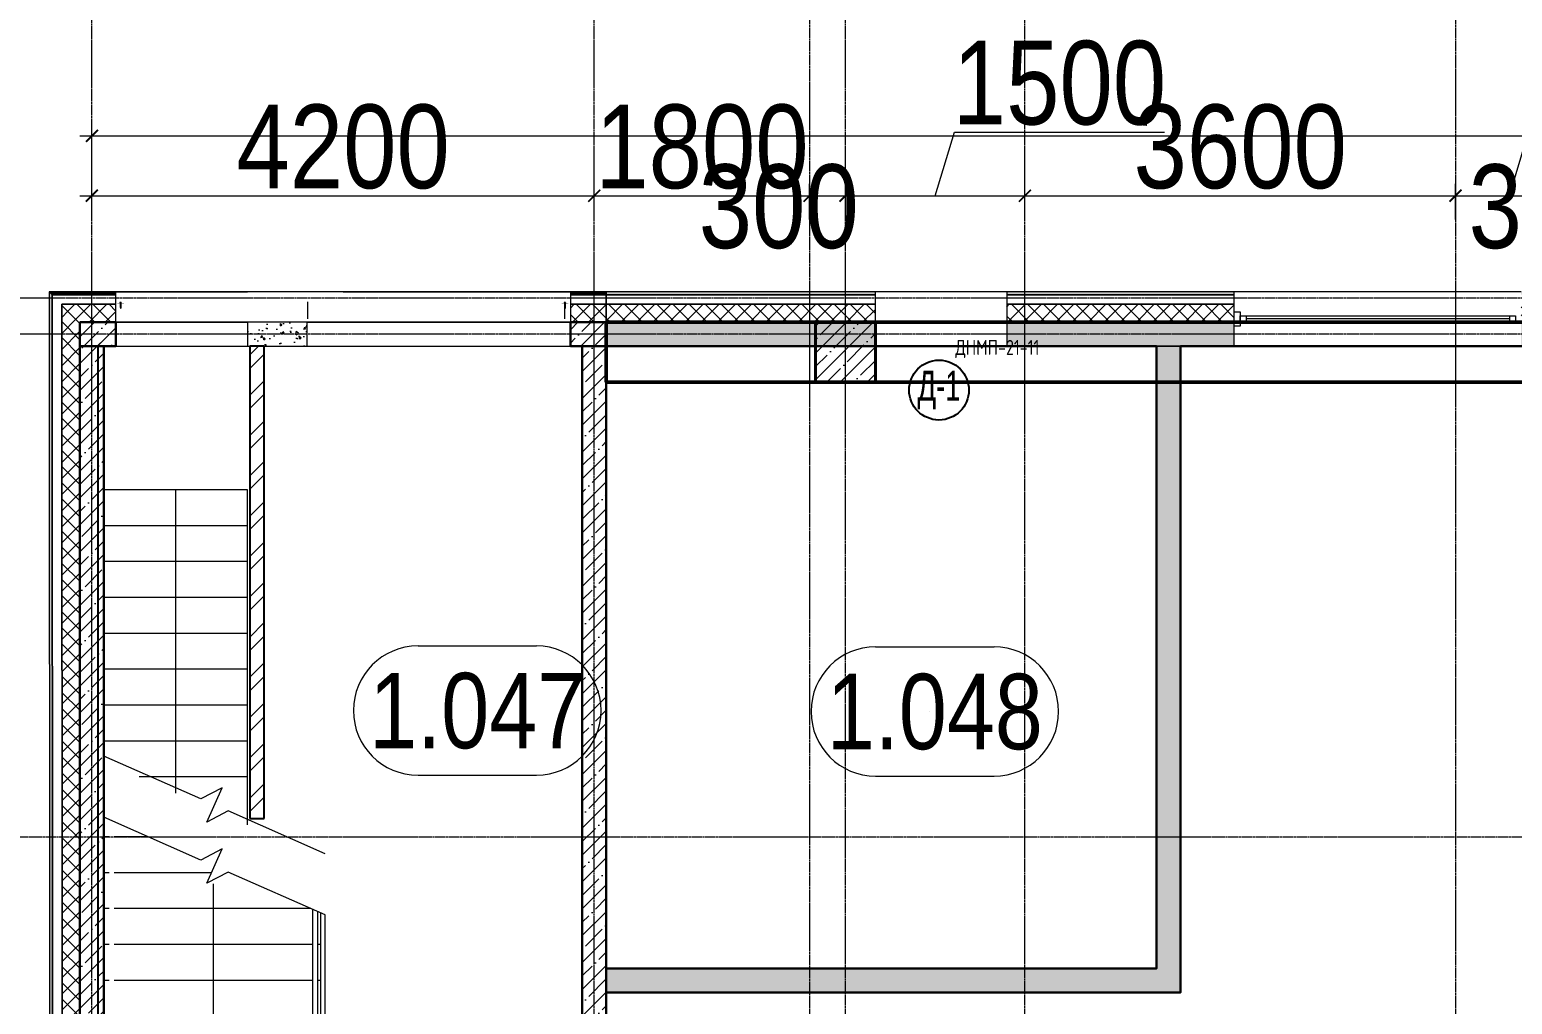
# Model space of a CAD drawing. Header units: millimetres. Extents: x -231292 to 573618, y -153144 to 564035.
# Drawn here: x 8363 to 20758, y -67445 to -59300 of the extents above; entities that cross this region are included whole.
import ezdxf
from ezdxf.enums import TextEntityAlignment as Align

# ---------------------------------------------------------------- set-up
doc = ezdxf.new("R2010")
doc.units = ezdxf.units.MM
for name, pattern in [('ACAD_ISO10W100', [18, 12, -3, 0, -3]), ('CENTER2', [28.575, 19.05, -3.175, 3.175, -3.175]), ('HIDDEN2', [4.7625, 3.175, -1.5875])]:
    doc.linetypes.add(name, pattern=pattern)
doc.layers.get('0').update_dxf_attribs({"color": 250})
doc.layers.get('Defpoints').update_dxf_attribs({"color": 250})
for name, color, linetype, lineweight in [('A-Wall-Open', 250, 'Continuous', 5), ('A-Wall_Материал_Газоблок_Контур', 250, 'Continuous', 0), ('АР_Area', 250, 'Continuous', 5), ('АР_Колонны', 250, 'Continuous', 35), ('АР_Окна', 250, 'Continuous', 5), ('АР_Стены ЖБ', 250, 'Continuous', 35), ('АР_Стены кирпич', 250, 'Continuous', 20), ('АР_Стены ПЕНОблок', 250, 'Continuous', 20), ('АР_Тонкая', 250, 'Continuous', 5), ('АР_Утеплитель', 250, 'Continuous', 0), ('АР_Ф_ЛК', 250, 'Continuous', 5), ('АР_Штриховка', 250, 'Continuous', 0), ('Витражные конструкции', 252, 'Continuous', 15), ('Оси', 1, 'ACAD_ISO10W100', 13), ('осново', 7, 'Continuous', 30), ('РД_Оси_100', 250, 'Continuous', 0), ('РД_Оси_размер', 250, 'Continuous', 0), ('РД_Отметка', 7, 'Continuous', 0), ('Штриховка', 7, 'Continuous', 30)]:
    doc.layers.add(name, color=color, linetype=linetype, lineweight=lineweight)
doc.layers.add('АР_Двери марка', color=7, linetype='Continuous')
doc.layers.add('КР_Балки-0.5', color=60, linetype='Continuous', lineweight=50, plot=False)
doc.layers.add('РД_Витраж_проем', color=250, linetype='Continuous', lineweight=0, plot=False)
doc.styles.add('Arial_Narrow_08', font='ARIALN.TTF', dxfattribs={"width": 0.8})
doc.styles.add('DIM', font='simplex.shx', dxfattribs={"width": 0.75})
doc.styles.add('style1', font='ARIALN.TTF')
doc.dimstyles.new('Dim100_ареал', dxfattribs={"dimscale": 100, "dimtxt": 2.5, "dimasz": 1, "dimexe": 1, "dimexo": 1, "dimgap": 0.5, "dimtad": 1, "dimzin": 12, "dimdsep": 46, "dimtxsty": 'style1', "dimblk": 'ARCHTICK', "dimcen": 1, "dimdle": 1, "dimclrd": 256, "dimclre": 256, "dimaunit": 1, "dimadec": 0, "dimazin": 3, "dimtfac": 1, "dimtmove": 1, "dimatfit": 3, "dimldrblk": 'OPEN30', "dimfxl": 2, "dimfxlon": 1, "dimtolj": 1, "dimtzin": 0, "dimlwd": 9, "dimlwe": 9, "dimarcsym": 0})
pattern_1 = [(45, (8883.46, -162345.28), (-112.2532, 112.2532), []), (45, (8995.71, -162345.28), (-112.2532, 112.2532), [198.4375, -39.6875, 0, -39.6875])]

# ---------------------------------------------------------------- blocks, each defined once
blk = doc.blocks.new('VS_5i5x45')
for p, q in [((-5, -4), (-5, 4)), ((-5, 4), (-5, 4)), ((-1, 4), (-5, 4)), ((-5, 0), (-5, 4)), ((-1, 3), (-5, 3)), ((-5, 0), (-5, -4)), ((-1, 3), (-3, 3)), ((-1, 5), (-1, 4)), ((-1, 5), (-1, 5)), ((-1, 5), (-1, 0)), ((-1, 0), (-1, 5)), ((-1, 3), (24, 3)), ((-1, 0), (-1, -5)), ((-1, -5), (-1, 0)), ((24, 3), (25, -3)), ((24, 2), (24, 3)), ((24, 2), (25, -2)), ((24, 2), (25, 2)), ((25, 2), (26, 3)), ((25, 2), (26, -2)), ((26, 3), (27, -3)), ((26, 2), (26, 3)), ((26, 2), (27, -2)), ((26, 2), (27, 2)), ((27, 3), (28, -3)), ((27, 2), (27, 3)), ((28, 2), (27, 3)), ((27, 2), (28, -2)), ((28, 2), (29, -2)), ((28, 2), (29, 2)), ((29, 3), (30, -3)), ((30, 2), (29, 3)), ((29, 2), (29, 3)), ((29, 2), (30, -2)), ((30, 2), (30, -2)), ((30, 2), (31, 2)), ((31, 3), (32, -3)), ((31, 2), (31, 3)), ((31, 2), (31, 3)), ((31, 2), (32, -2)), ((31, 2), (32, -2)), ((31, 2), (33, 2)), ((33, 3), (34, -3)), ((33, 2), (33, 3)), ((33, 2), (33, 3)), ((33, 2), (33, -2)), ((33, 2), (34, -2)), ((33, 2), (34, 2)), ((34, 2), (35, 3)), ((34, 2), (35, -2)), ((35, 3), (36, -3)), ((35, 2), (35, 3)), ((35, 2), (36, -2)), ((35, 2), (36, 2)), ((36, 3), (37, -3)), ((36, 2), (36, 3)), ((37, 2), (36, 3)), ((36, 2), (37, -2)), ((37, 2), (38, -2)), ((37, 2), (38, 2)), ((38, 3), (39, -3)), ((38, 2), (38, 3)), ((39, 2), (38, 3)), ((38, 2), (39, -2)), ((39, 2), (39, -2)), ((39, 2), (40, 2)), ((40, 3), (41, -3)), ((40, 2), (40, 3)), ((40, 2), (40, 3)), ((40, 2), (42, 1)), ((40, 2), (41, -1)), ((40, 2), (41, -2)), ((42, 1), (42, 2)), ((42, 1), (42, 2)), ((42, 2), (43, -2)), ((42, 1), (44, 0)), ((42, 1), (42, -1)), ((42, 1), (43, -1)), ((43, -1), (44, 0)), ((-1, -3), (-5, -3)), ((-5, -4), (-5, -4)), ((-1, -4), (-5, -4)), ((-1, -3), (25, -3)), ((-1, -5), (-1, -4)), ((-1, -5), (-1, -5)), ((25, -2), (25, -3)), ((25, -2), (26, -2)), ((26, -2), (27, -3)), ((27, -2), (28, -2)), ((27, -2), (27, -3)), ((29, -2), (28, -3)), ((28, -2), (28, -3)), ((29, -2), (30, -2)), ((30, -2), (32, -2)), ((30, -2), (30, -3)), ((30, -2), (30, -3)), ((32, -2), (33, -2)), ((32, -2), (32, -3)), ((32, -2), (32, -3)), ((33, -2), (34, -3)), ((34, -2), (35, -2)), ((34, -2), (34, -3)), ((35, -2), (36, -3)), ((36, -2), (37, -2)), ((36, -2), (36, -3)), ((37, -2), (37, -3)), ((38, -2), (37, -3)), ((38, -2), (39, -2)), ((39, -2), (40, -2)), ((39, -2), (39, -3)), ((39, -2), (39, -3)), ((40, -2), (41, -2)), ((41, -1), (42, -1)), ((41, -1), (41, -3)), ((41, -2), (41, -3)), ((42, -1), (43, -2)), ((43, -1), (43, -2))]:
    blk.add_line(p, q)
for centre, radius, start, end in [((-4, 4), 1.48, 144.0604, 216.6704), ((6, 0), 10.5, 166.9324, 182.0307), ((-1, 4), 1.07, 125.3093, 234.6907), ((6, 0), 7.97, 159.8247, 200.1753), ((6, 0), 10.5, 177.9693, 193.0676), ((-4, -4), 1.48, 143.3296, 215.9396), ((-1, -4), 1.07, 125.3093, 234.6907)]:
    blk.add_arc(centre, radius, start, end)
blk = doc.blocks.new('крышка пустая')
at = {"layer": 'Витражные конструкции', "const_width": 0.6}
blk.add_lwpolyline([(28, 36), (10, 36), (5, 39), (-6, 39), (-12, 36), (-28, 36)], dxfattribs=at)
at = {"layer": 'Оси', "color": 1}
blk.add_line((0, 6), (0, 54), dxfattribs=at)
at = {"layer": 'Витражные конструкции', "ltscale": 25, "xscale": -1, "rotation": 89.99999999999997}
blk.add_blockref('VS_5i5x45', (0, 41), dxfattribs=at)
blk = doc.blocks.new('MOK-МаркаПом_овал_ареал')
for p, q in [((-2.75, 3), (2.75, 3)), ((-2.75, -3), (2.75, -3))]:
    blk.add_line(p, q)
for centre, radius, start, end in [((-2.75, 0), 3, 90, 270), ((2.75, 0), 3, 270, 90), ((-3.75, 0), 3.5, 0, 0.00095)]:
    blk.add_arc(centre, radius, start, end)
at = {"color": 0, "style": 'style1'}
blk.add_attdef('АР-ПОМЕЩЕНИЕ:НОМЕР', text='', height=3.5, dxfattribs=at).set_placement((0, 0), align=Align.MIDDLE)
at = {"layer": 'Defpoints', "color": 2, "style": 'style1'}
blk.add_attdef('АР-ПОМЕЩЕНИЕ:НАИМЕНОВАНИЕ', text='', height=1, dxfattribs=at).set_placement((-0.094, -4.814), align=Align.MIDDLE)
blk = doc.blocks.new('Марка позиции 2')
at = {"layer": 'Defpoints'}
blk.add_circle((0, 0), 2.5, dxfattribs=at)
at = {"color": 0, "linetype": 'ByBlock', "lineweight": -2, "style": 'Arial_Narrow_08', "width": 0.8}
blk.add_attdef('АР-ДВЕРЬ:марка', text='', height=2.5, dxfattribs=at).set_placement((0, 0), align=Align.MIDDLE)
at = {"layer": 'Defpoints', "color": 2, "linetype": 'ByBlock', "lineweight": -2, "style": 'DIM', "width": 0.75}
blk.add_attdef('АР-ДВЕРЬ:НАИМЕНОВАНИЕ', (1.36, 2.94), '', height=1.25, dxfattribs=at)
blk = doc.blocks.new('_ArchTick')
at = {"color": 0, "linetype": 'ByBlock', "const_width": 0.15}
blk.add_lwpolyline([(-0.5, -0.5), (0.5, 0.5)], dxfattribs=at)
blk = doc.blocks.new('*D206')
at = {"layer": 'Defpoints', "color": 0, "transparency": 16777216}
for p in [(1233153, 224571), (1195653, 222571), (1233153, 222571)]:
    blk.add_point(p, dxfattribs=at)
at = {"layer": 'РД_Оси_размер', "lineweight": 9, "transparency": 16777216}
for p, q in [((1195653, 224371), (1195653, 224671)), ((1233153, 224371), (1233153, 224671)), ((1195553, 224571), (1233253, 224571))]:
    blk.add_line(p, q, dxfattribs=at)
at = {"layer": 'РД_Оси_размер', "lineweight": 9, "transparency": 16777216, "xscale": 100, "yscale": 100, "zscale": 100, "rotation": 180}
blk.add_blockref('_ArchTick', (1195653, 224571), dxfattribs=at)
at = {"layer": 'РД_Оси_размер', "lineweight": 9, "transparency": 16777216, "xscale": 100, "yscale": 100, "zscale": 100}
blk.add_blockref('_ArchTick', (1233153, 224571), dxfattribs=at)
at = {"layer": 'РД_Оси_размер', "color": 0, "transparency": 16777216, "insert": (1214403, 224978), "char_height": 700, "attachment_point": 5, "style": 'style1'}
blk.add_mtext('\\A1;37500', dxfattribs=at)
blk = doc.blocks.new('_Open30')
at = {"color": 0, "linetype": 'ByBlock', "lineweight": -2}
for p, q in [((-1, 0.27), (0, 0)), ((0, 0), (-1, -0.27)), ((0, 0), (-1, 0))]:
    blk.add_line(p, q, dxfattribs=at)
blk = doc.blocks.new('*D207')
at = {"layer": 'Defpoints', "color": 0, "transparency": 16777216}
for p in [(1199853, 224071), (1195653, 222571), (1199853, 222571)]:
    blk.add_point(p, dxfattribs=at)
at = {"layer": 'РД_Оси_размер', "lineweight": 9, "transparency": 16777216}
for p, q in [((1195653, 223871), (1195653, 224171)), ((1199853, 223871), (1199853, 224171)), ((1195553, 224071), (1199953, 224071))]:
    blk.add_line(p, q, dxfattribs=at)
at = {"layer": 'РД_Оси_размер', "lineweight": 9, "transparency": 16777216, "xscale": 100, "yscale": 100, "zscale": 100, "rotation": 180}
blk.add_blockref('_ArchTick', (1195653, 224071), dxfattribs=at)
at = {"layer": 'РД_Оси_размер', "lineweight": 9, "transparency": 16777216, "xscale": 100, "yscale": 100, "zscale": 100}
blk.add_blockref('_ArchTick', (1199853, 224071), dxfattribs=at)
at = {"layer": 'РД_Оси_размер', "color": 0, "transparency": 16777216, "insert": (1197753, 224478), "char_height": 700, "attachment_point": 5, "style": 'style1'}
blk.add_mtext('\\A1;4200', dxfattribs=at)
blk = doc.blocks.new('*D208')
at = {"layer": 'Defpoints', "color": 0, "transparency": 16777216}
for p in [(1201653, 224071), (1199853, 222571), (1201653, 222571)]:
    blk.add_point(p, dxfattribs=at)
at = {"layer": 'РД_Оси_размер', "lineweight": 9, "transparency": 16777216}
for p, q in [((1199853, 223871), (1199853, 224171)), ((1201653, 223871), (1201653, 224171)), ((1199753, 224071), (1201753, 224071))]:
    blk.add_line(p, q, dxfattribs=at)
at = {"layer": 'РД_Оси_размер', "lineweight": 9, "transparency": 16777216, "xscale": 100, "yscale": 100, "zscale": 100, "rotation": 180}
blk.add_blockref('_ArchTick', (1199853, 224071), dxfattribs=at)
at = {"layer": 'РД_Оси_размер', "lineweight": 9, "transparency": 16777216, "xscale": 100, "yscale": 100, "zscale": 100}
blk.add_blockref('_ArchTick', (1201653, 224071), dxfattribs=at)
at = {"layer": 'РД_Оси_размер', "color": 0, "transparency": 16777216, "insert": (1200753, 224478), "char_height": 700, "attachment_point": 5, "style": 'style1'}
blk.add_mtext('\\A1;1800', dxfattribs=at)
blk = doc.blocks.new('*D209')
at = {"layer": 'Defpoints', "color": 0, "transparency": 16777216}
for p in [(1201953, 224071), (1201653, 222571), (1201953, 222571)]:
    blk.add_point(p, dxfattribs=at)
at = {"layer": 'РД_Оси_размер', "lineweight": 9, "transparency": 16777216}
for p, q in [((1201653, 223871), (1201653, 224171)), ((1201953, 223871), (1201953, 224171)), ((1201553, 224071), (1202053, 224071))]:
    blk.add_line(p, q, dxfattribs=at)
at = {"layer": 'РД_Оси_размер', "lineweight": 9, "transparency": 16777216, "xscale": 100, "yscale": 100, "zscale": 100, "rotation": 180}
blk.add_blockref('_ArchTick', (1201653, 224071), dxfattribs=at)
at = {"layer": 'РД_Оси_размер', "lineweight": 9, "transparency": 16777216, "xscale": 100, "yscale": 100, "zscale": 100}
blk.add_blockref('_ArchTick', (1201953, 224071), dxfattribs=at)
at = {"layer": 'РД_Оси_размер', "color": 0, "transparency": 16777216, "insert": (1201395, 223978), "char_height": 700, "attachment_point": 5, "style": 'style1'}
blk.add_mtext('\\A1;300', dxfattribs=at)
blk = doc.blocks.new('*D210')
at = {"layer": 'Defpoints', "color": 0, "transparency": 16777216}
for p in [(1203453, 224071), (1201953, 222571), (1203453, 222571)]:
    blk.add_point(p, dxfattribs=at)
at = {"layer": 'РД_Оси_размер', "lineweight": 9, "transparency": 16777216}
for p, q in [((1202703, 224071), (1202863, 224603)), ((1202863, 224603), (1204621, 224603)), ((1201953, 223871), (1201953, 224171)), ((1203453, 223871), (1203453, 224171)), ((1201853, 224071), (1203553, 224071))]:
    blk.add_line(p, q, dxfattribs=at)
at = {"layer": 'РД_Оси_размер', "lineweight": 9, "transparency": 16777216, "xscale": 100, "yscale": 100, "zscale": 100, "rotation": 180}
blk.add_blockref('_ArchTick', (1201953, 224071), dxfattribs=at)
at = {"layer": 'РД_Оси_размер', "lineweight": 9, "transparency": 16777216, "xscale": 100, "yscale": 100, "zscale": 100}
blk.add_blockref('_ArchTick', (1203453, 224071), dxfattribs=at)
at = {"layer": 'РД_Оси_размер', "color": 0, "transparency": 16777216, "insert": (1203742, 225011), "char_height": 700, "attachment_point": 5, "style": 'style1'}
blk.add_mtext('\\A1;1500', dxfattribs=at)
blk = doc.blocks.new('*D211')
at = {"layer": 'Defpoints', "color": 0, "transparency": 16777216}
for p in [(1207053, 224071), (1203453, 222571), (1207053, 222571)]:
    blk.add_point(p, dxfattribs=at)
at = {"layer": 'РД_Оси_размер', "lineweight": 9, "transparency": 16777216}
for p, q in [((1203453, 223871), (1203453, 224171)), ((1207053, 223871), (1207053, 224171)), ((1203353, 224071), (1207153, 224071))]:
    blk.add_line(p, q, dxfattribs=at)
at = {"layer": 'РД_Оси_размер', "lineweight": 9, "transparency": 16777216, "xscale": 100, "yscale": 100, "zscale": 100, "rotation": 180}
blk.add_blockref('_ArchTick', (1203453, 224071), dxfattribs=at)
at = {"layer": 'РД_Оси_размер', "lineweight": 9, "transparency": 16777216, "xscale": 100, "yscale": 100, "zscale": 100}
blk.add_blockref('_ArchTick', (1207053, 224071), dxfattribs=at)
at = {"layer": 'РД_Оси_размер', "color": 0, "transparency": 16777216, "insert": (1205253, 224478), "char_height": 700, "attachment_point": 5, "style": 'style1'}
blk.add_mtext('\\A1;3600', dxfattribs=at)
blk = doc.blocks.new('*D212')
at = {"layer": 'Defpoints', "color": 0, "transparency": 16777216}
for p in [(1207953, 224071), (1207053, 222571), (1207953, 222571)]:
    blk.add_point(p, dxfattribs=at)
at = {"layer": 'РД_Оси_размер', "lineweight": 9, "transparency": 16777216}
for p, q in [((1207503, 224071), (1207663, 224603)), ((1207663, 224603), (1209029, 224603)), ((1207053, 223871), (1207053, 224171)), ((1207953, 223871), (1207953, 224171)), ((1206953, 224071), (1208053, 224071))]:
    blk.add_line(p, q, dxfattribs=at)
at = {"layer": 'РД_Оси_размер', "lineweight": 9, "transparency": 16777216, "xscale": 100, "yscale": 100, "zscale": 100, "rotation": 180}
blk.add_blockref('_ArchTick', (1207053, 224071), dxfattribs=at)
at = {"layer": 'РД_Оси_размер', "lineweight": 9, "transparency": 16777216, "xscale": 100, "yscale": 100, "zscale": 100}
blk.add_blockref('_ArchTick', (1207953, 224071), dxfattribs=at)
at = {"layer": 'РД_Оси_размер', "color": 0, "transparency": 16777216, "insert": (1208346, 225011), "char_height": 700, "attachment_point": 5, "style": 'style1'}
blk.add_mtext('\\A1;900', dxfattribs=at)
blk = doc.blocks.new('*D213')
at = {"layer": 'Defpoints', "color": 0, "transparency": 16777216}
for p in [(1208253, 224071), (1207953, 222571), (1208253, 222571)]:
    blk.add_point(p, dxfattribs=at)
at = {"layer": 'РД_Оси_размер', "lineweight": 9, "transparency": 16777216}
for p, q in [((1207953, 223871), (1207953, 224171)), ((1208253, 223871), (1208253, 224171)), ((1207853, 224071), (1208353, 224071))]:
    blk.add_line(p, q, dxfattribs=at)
at = {"layer": 'РД_Оси_размер', "lineweight": 9, "transparency": 16777216, "xscale": 100, "yscale": 100, "zscale": 100, "rotation": 180}
blk.add_blockref('_ArchTick', (1207953, 224071), dxfattribs=at)
at = {"layer": 'РД_Оси_размер', "lineweight": 9, "transparency": 16777216, "xscale": 100, "yscale": 100, "zscale": 100}
blk.add_blockref('_ArchTick', (1208253, 224071), dxfattribs=at)
at = {"layer": 'РД_Оси_размер', "color": 0, "transparency": 16777216, "insert": (1207831, 223978), "char_height": 700, "attachment_point": 5, "style": 'style1'}
blk.add_mtext('\\A1;300', dxfattribs=at)
blk = doc.blocks.new('оси_рен')
at = {"layer": 'РД_Оси_100', "color": 251, "linetype": 'CENTER2', "true_color": 0x636466}
for p, q in [((1195652.916, 222320.175), (1195652.916, 227414.666)), ((1199852.916, 222320.175), (1199852.916, 227414.666)), ((1195652.916, 135558.25), (1195652.916, 223268.25)), ((1199852.916, 135558.25), (1199852.916, 223268.25)), ((1189697.958, 218713.25), (1241712.916, 218713.25))]:
    blk.add_line(p, q, dxfattribs=at)
for points in [[(1201502.471, 227414.666), (1201652.916, 227014.666), (1201652.916, 222320.175)], [(1201952.916, 222320.175), (1201952.916, 227014.666), (1202102.916, 227414.666)], [(1203452.916, 222320.175), (1203452.916, 227414.666)], [(1207052.916, 227414.666), (1207052.916, 222320.175)], [(1241712.916, 223213.25), (1190197.958, 223213.25), (1189697.958, 223363.25)], [(1201652.916, 223268.25), (1201652.916, 135558.25)], [(1201952.916, 135558.25), (1201952.916, 223268.25)], [(1203452.916, 135558.25), (1203452.916, 223268.25)], [(1207052.916, 223268.25), (1207052.916, 135558.25)], [(1241712.916, 222913.25), (1190197.958, 222913.25), (1189697.958, 222763.25)]]:
    blk.add_lwpolyline(points, dxfattribs=at)
at = {"layer": 'РД_Оси_размер', "color": 251, "true_color": 0x636466}
for base, p1, p2, picture, middle in [((1203452.916, 224071.073), (1201952.916, 222571.073), (1203452.916, 222571.073), '*D210', (1202912.636, 225010.875)), ((1207952.916, 224071.073), (1207052.916, 222571.073), (1207952.916, 222571.073), '*D212', (1207712.636, 225010.875)), ((1233152.916, 224571.073), (1195652.916, 222571.073), (1233152.916, 222571.073), '*D206', (1214402.916, 224978.474)), ((1199852.916, 224071.073), (1195652.916, 222571.073), (1199852.916, 222571.073), '*D207', (1197752.916, 224478.474)), ((1201652.916, 224071.073), (1199852.916, 222571.073), (1201652.916, 222571.073), '*D208', (1200752.916, 224478.474)), ((1207052.916, 224071.073), (1203452.916, 222571.073), (1207052.916, 222571.073), '*D211', (1205252.916, 224478.474))]:
    dim = blk.add_linear_dim(base=base, p1=p1, p2=p2, dimstyle='Dim100_ареал', override={"dimtxt": 7}, dxfattribs=at)
    dim.commit()
    dim.dimension.update_dxf_attribs({"geometry": picture, "text_midpoint": middle})
for base, p1, p2, picture, middle in [((1201952.916, 224071.073), (1201652.916, 222571.073), (1201952.916, 222571.073), '*D209', (1201394.994, 223571.073)), ((1208252.916, 224071.073), (1207952.916, 222571.073), (1208252.916, 222571.073), '*D213', (1207831.484, 223571.073))]:
    dim = blk.add_linear_dim(base=base, p1=p1, p2=p2, dimstyle='Dim100_ареал', override={"dimtxt": 7}, dxfattribs=at)
    dim.commit()
    dim.dimension.update_dxf_attribs({"geometry": picture, "text_midpoint": middle, "dimtype": 160})

msp = doc.modelspace()

# ---------------------------------------------------------------- hatches: boundary and pattern name
at = {"layer": 'АР_Штриховка', "linetype": 'Continuous', "lineweight": 0, "true_color": 0x000000}
h = msp.add_hatch(dxfattribs=at)
h.set_pattern_fill('_U', color=18, style=0, pattern_type=0)
h.set_pattern_definition([(360, (8883.458, -162345.2828), (-5e-17, 1), [])])
h.paths.add_polyline_path([(8530.321, -71545.389), (8555.321, -71545.378), (8551.15, -61515.283), (8526.14, -61490.283)], flags=0)
h = msp.add_hatch(dxfattribs=at)
h.set_pattern_fill('_U', color=18, style=0, pattern_type=0)
h.set_pattern_definition([(0, (8883.458, -162345.2828), (0, 1), [])])
h.paths.add_polyline_path([(8526.14, -61490.283), (8551.15, -61515.283), (9083.458, -61515.283), (9083.458, -61490.283)], flags=0)
h.paths.add_polyline_path([(12883.458, -61490.283), (12883.458, -61515.283), (13183.458, -61515.283), (13183.458, -61490.283)], flags=0)
h = msp.add_hatch(dxfattribs=at)
h.set_pattern_fill('ANSI37', color=18, scale=30, style=0)
h.set_pattern_definition([(45, (8883.46, -162345.28), (-67.35192, 67.35192), []), (135, (8883.46, -162345.28), (-67.35192, -67.35192), [])])
h.paths.add_polyline_path([(8635.321, -71545.345), (8785.321, -71545.283), (8781.246, -61745.283), (8631.184, -61595.283)], flags=0)
h = msp.add_hatch(dxfattribs=at)
h.set_pattern_fill('ANSI37', color=18, scale=30, style=0)
h.set_pattern_definition([(45, (8883.46, -162345.28), (-67.35192, 67.35192), []), (135, (8883.46, -162345.28), (-67.35192, -67.35192), [])])
h.paths.add_polyline_path([(8631.184, -61595.283), (8781.246, -61745.283), (9083.458, -61745.283), (9083.458, -61595.283)], flags=0)
h.paths.add_polyline_path([(12883.458, -61595.283), (12883.458, -61745.283), (13183.458, -61745.283), (13183.458, -61595.283)], flags=0)
h = msp.add_hatch(dxfattribs=at)
h.set_pattern_fill('_U', color=18, style=0, pattern_type=0)
h.set_pattern_definition([(360, (8883.458, -162345.2828), (2e-14, 1), [])])
h.paths.add_polyline_path([(13183.458, -61490.283), (13183.458, -61515.283), (15433.458, -61515.283), (15433.458, -61490.283)], flags=0)
h.paths.add_polyline_path([(16533.458, -61490.283), (16533.458, -61515.283), (18433.458, -61515.283), (18433.458, -61490.283)], flags=0)
h.paths.add_polyline_path([(20833.458, -61490.283), (20833.458, -61515.283), (21733.458, -61515.283), (21733.458, -61490.283)], flags=0)
h.paths.add_polyline_path([(23233.458, -61490.283), (23233.458, -61515.283), (24133.458, -61515.283), (24133.458, -61490.283)], flags=0)
h.paths.add_polyline_path([(26533.458, -61490.283), (26533.458, -61515.283), (27433.458, -61515.283), (27433.458, -61490.283)], flags=0)
h.paths.add_polyline_path([(28933.458, -61490.283), (28933.458, -61515.283), (29833.458, -61515.283), (29833.458, -61490.283)], flags=0)
h.paths.add_polyline_path([(32233.458, -61490.283), (32233.458, -61515.283), (32783.458, -61515.283), (32783.458, -61490.283)], flags=0)
h = msp.add_hatch(dxfattribs=at)
h.set_pattern_fill('ANSI37', color=18, scale=30, style=0)
h.set_pattern_definition([(45, (8883.46, -162345.28), (-67.35192, 67.35192), []), (135, (8883.46, -162345.28), (-67.35192, -67.35192), [])])
h.paths.add_polyline_path([(13183.458, -61595.283), (13183.458, -61745.283), (15433.458, -61745.283), (15433.458, -61595.283)], flags=0)
h.paths.add_polyline_path([(16533.458, -61595.283), (16533.458, -61745.283), (18433.458, -61745.283), (18433.458, -61595.283)], flags=0)
h.paths.add_polyline_path([(20833.458, -61595.283), (20833.458, -61745.283), (21733.458, -61745.283), (21733.458, -61595.283)], flags=0)
h.paths.add_polyline_path([(23233.458, -61595.283), (23233.458, -61745.283), (24133.458, -61745.283), (24133.458, -61595.283)], flags=0)
h.paths.add_polyline_path([(26533.458, -61595.283), (26533.458, -61745.283), (27433.458, -61745.283), (27433.458, -61595.283)], flags=0)
h.paths.add_polyline_path([(28933.458, -61595.283), (28933.458, -61745.283), (29833.458, -61745.283), (29833.458, -61595.283)], flags=0)
h.paths.add_polyline_path([(32233.458, -61595.283), (32233.458, -61745.283), (32783.458, -61745.283), (32783.458, -61595.283)], flags=0)
at = {"layer": 'АР_Штриховка', "linetype": 'Continuous', "lineweight": 5, "true_color": 0x000000}
h = msp.add_hatch(dxfattribs=at)
h.set_pattern_fill('ANSI35', color=18, scale=25, style=0)
h.set_pattern_definition([(45, (8883.46, -162345.28), (-112.2532, 112.2532), []), (45, (8995.71, -162345.28), (-112.2532, 112.2532), [198.4375, -39.6875, 0, -39.6875])])
h.paths.add_polyline_path([(8783.458, -71545.283), (8983.458, -71345.283), (8983.458, -61945.283), (8783.458, -61745.283)], flags=0)
h = msp.add_hatch(dxfattribs=at)
h.set_pattern_fill('ANSI35', color=18, scale=25, angle=-360, style=0)
h.set_pattern_definition(pattern_1)
h.paths.add_polyline_path([(8783.458, -61745.283), (8783.458, -61945.283), (9083.458, -61945.283), (9083.458, -61745.283)], flags=0)
at = {"layer": 'АР_Штриховка', "linetype": 'Continuous', "lineweight": 0, "true_color": 0x000000}
h = msp.add_hatch(dxfattribs=at)
h.set_pattern_fill('AR-CONC', color=18, angle=45, style=0)
h.set_pattern_definition([(95, (8883.46, -162345.28), (140.09465, 117.55338), [19.05, -209.55]), (40, (8883.46, -162345.28), (-160.01845, 110.17673), [15.24, -167.6406]), (145.45144, (8895.13, -162335.49), (-19.9238, 227.7301), [16.19, -178.09024]), (91.1842, (8847.54, -162309.36), (221.41024, 161.9534), [28.575, -314.325]), (141.63556, (8866, -162295.87), (-7.0866, 342.82676), [24.285, -267.1356]), (36.18415, (8847.54, -162309.36), (-7.0866, 342.8268), [22.86, -251.4597]), (66, (8874.48, -162300.38), (179.51998, 34.89515), [19.05, -209.55]), (11, (8874.48, -162300.38), (-86.53993, 173.9412), [15.24, -167.64]), (116.45145, (8889.44, -162297.47), (92.98005, 208.83634), [16.19, -178.08994]), (82.5, (8883.46, -162345.28), (-57.60547, 61.973414), [0, -165.608, 0, -170.18, 0, -168.275]), (52.5, (8883.46, -162345.28), (-23.58973, 118.087), [0, -97.028, 0, -161.798, 0, -64.135]), (12.5, (8843.406, -162385.335), (99.927863, 91.826196), [0, -63.5, 0, -198.12, 0, -262.89]), (2.5, (8825.45, -162403.3), (86.7639, 122.72239), [0, -82.55, 0, -131.572, 0, -186.69])])
h.paths.add_polyline_path([(10183.458, -61745.283), (10183.458, -61945.283), (10683.458, -61945.283), (10683.458, -61745.283)], flags=0)
at = {"layer": 'АР_Штриховка', "linetype": 'Continuous', "lineweight": 5, "true_color": 0x000000}
h = msp.add_hatch(dxfattribs=at)
h.set_pattern_fill('ANSI35', color=18, scale=25, angle=-360, style=0)
h.set_pattern_definition(pattern_1)
h.paths.add_polyline_path([(12883.458, -61745.283), (12883.458, -61945.283), (13183.458, -61945.283), (13183.458, -61745.283)], flags=0)
at = {"layer": 'АР_Штриховка', "linetype": 'Continuous', "lineweight": 0, "true_color": 0x000000}
h = msp.add_hatch(dxfattribs=at)
h.set_pattern_fill('AR-CONC', color=18, style=0)
h.set_pattern_definition([(50, (8883.46, -162345.28), (182.18467, -15.93909), [19.05, -209.55]), (355, (8883.46, -162345.28), (-35.24342, 191.05685), [15.24, -167.6406]), (100.45144, (8898.64, -162346.61), (146.94125, 175.11775), [16.19, -178.09024]), (46.1842, (8883.46, -162294.48), (271.07904, -42.04233), [28.575, -314.325]), (96.63556, (8906.05, -162297.99), (237.40413, 247.4261), [24.285, -267.1356]), (351.18415, (8883.46, -162294.48), (237.4041, 247.4261), [22.86, -251.4597]), (21, (8908.86, -162307.18), (151.6144, -102.2652), [19.05, -209.55]), (326, (8908.86, -162307.18), (61.80203, 184.18797), [15.24, -167.64]), (71.45144, (8921.5, -162315.7), (213.41642, 81.92277), [16.19, -178.08994]), (37.5, (8883.46, -162345.28), (3.088603, 84.55504), [0, -165.608, 0, -170.18, 0, -168.275]), (7.5, (8883.46, -162345.28), (66.81966, 100.180575), [0, -97.028, 0, -161.798, 0, -64.135]), (327.5, (8826.816, -162345.28), (135.590595, -5.728744), [0, -63.5, 0, -198.12, 0, -262.89]), (317.5, (8801.42, -162345.28), (148.12918, 25.42649), [0, -82.55, 0, -131.572, 0, -186.69])])
h.paths.add_polyline_path([(13183.458, -61745.283), (13183.458, -61945.283), (15433.458, -61945.283), (15433.458, -61745.283)], flags=0)
h.paths.add_polyline_path([(16533.458, -61745.283), (16533.458, -61945.283), (18433.458, -61945.283), (18433.458, -61745.283)], flags=0)
h.paths.add_polyline_path([(20833.458, -61745.283), (20833.458, -61945.283), (21733.458, -61945.283), (21733.458, -61745.283)], flags=0)
h.paths.add_polyline_path([(23233.458, -61745.283), (23233.458, -61945.283), (24133.458, -61945.283), (24133.458, -61745.283)], flags=0)
h.paths.add_polyline_path([(26533.458, -61745.283), (26533.458, -61945.283), (27433.458, -61945.283), (27433.458, -61745.283)], flags=0)
h.paths.add_polyline_path([(28933.458, -61745.283), (28933.458, -61945.283), (29833.458, -61945.283), (29833.458, -61745.283)], flags=0)
h.paths.add_polyline_path([(32233.458, -61745.283), (32233.458, -61945.283), (32783.458, -61945.283), (32783.458, -61745.283)], flags=0)
at = {"layer": 'АР_Штриховка', "linetype": 'Continuous', "lineweight": 5, "true_color": 0x000000}
h = msp.add_hatch(dxfattribs=at)
h.set_pattern_fill('ANSI35', color=18, scale=25, style=0)
h.set_pattern_definition([(45, (8883.46, -162345.28), (-112.2532, 112.2532), []), (45, (8995.71, -162345.28), (-112.2532, 112.2532), [198.4375, -39.6875, 0, -39.6875])])
h.paths.add_polyline_path([(14933.458, -62245.283), (15433.458, -62245.283), (15433.458, -61745.283), (14933.458, -61745.283)], flags=0)
at = {"layer": 'АР_Штриховка', "linetype": 'Continuous', "lineweight": 0, "true_color": 0x000000}
h = msp.add_hatch(dxfattribs=at)
h.set_pattern_fill('ANSI32', color=18, scale=25, angle=-360, style=0)
h.set_pattern_definition([(45, (8883.46, -162345.28), (-168.3798, 168.3798), []), (45, (8995.7, -162345.28), (-168.3798, 168.3798), [])])
h.paths.add_polyline_path([(10323.178, -61945.283), (10203.178, -61945.283), (10203.178, -65891.279), (10323.178, -65891.279)], flags=0)
at = {"layer": 'АР_Штриховка', "linetype": 'Continuous', "lineweight": 5, "true_color": 0x000000}
h = msp.add_hatch(dxfattribs=at)
h.set_pattern_fill('ANSI35', color=18, scale=25, angle=-360, style=0)
h.set_pattern_definition([(45, (8883.46, -162345.28), (-112.2532, 112.2532), []), (45, (8995.71, -162345.28), (-112.2532, 112.2532), [198.4375, -39.6875, 0, -39.6875])])
h.paths.add_polyline_path([(13183.458, -61945.283), (12983.458, -61945.283), (12983.458, -71345.283), (13183.458, -71545.283)], flags=0)
at = {"layer": 'АР_Штриховка', "linetype": 'Continuous', "lineweight": 0, "true_color": 0x000000}
h = msp.add_hatch(dxfattribs=at)
h.set_pattern_fill('AR-CONC', color=18, angle=-315, style=0)
h.set_pattern_definition([(95, (8883.46, -162345.28), (140.09465, 117.55338), [19.05, -209.55]), (40, (8883.46, -162345.28), (-160.01845, 110.17673), [15.24, -167.6406]), (145.45144, (8895.13, -162335.49), (-19.9238, 227.7301), [16.19, -178.09024]), (91.1842, (8847.54, -162309.36), (221.41024, 161.9534), [28.575, -314.325]), (141.63556, (8866, -162295.87), (-7.0866, 342.82676), [24.285, -267.1356]), (36.18415, (8847.54, -162309.36), (-7.0866, 342.8268), [22.86, -251.4597]), (66, (8874.48, -162300.38), (179.51998, 34.89515), [19.05, -209.55]), (11, (8874.48, -162300.38), (-86.53993, 173.9412), [15.24, -167.64]), (116.45144, (8889.44, -162297.47), (92.98005, 208.83634), [16.19, -178.08994]), (82.5, (8883.46, -162345.28), (-57.60547, 61.973414), [0, -165.608, 0, -170.18, 0, -168.275]), (52.5, (8883.46, -162345.28), (-23.58973, 118.087), [0, -97.028, 0, -161.798, 0, -64.135]), (12.5, (8843.406, -162385.335), (99.927863, 91.826196), [0, -63.5, 0, -198.12, 0, -262.89]), (2.5, (8825.45, -162403.3), (86.7639, 122.72239), [0, -82.55, 0, -131.572, 0, -186.69])])
h.paths.add_polyline_path([(17983.458, -61945.283), (17783.458, -61945.283), (17783.458, -67145.283), (17983.458, -67345.283)], flags=0)
h = msp.add_hatch(dxfattribs=at)
h.set_pattern_fill('AR-CONC', color=18, angle=405, style=0)
h.set_pattern_definition([(95, (8883.46, -162345.28), (140.09465, 117.55338), [19.05, -209.55]), (40, (8883.46, -162345.28), (-160.01845, 110.17673), [15.24, -167.6406]), (145.45144, (8895.13, -162335.49), (-19.9238, 227.7301), [16.19, -178.09024]), (91.1842, (8847.54, -162309.36), (221.41024, 161.9534), [28.575, -314.325]), (141.63556, (8866, -162295.87), (-7.0866, 342.8268), [24.285, -267.1356]), (36.18415, (8847.54, -162309.36), (-7.0866, 342.8268), [22.86, -251.4597]), (66, (8874.48, -162300.38), (179.51998, 34.89515), [19.05, -209.55]), (11, (8874.48, -162300.38), (-86.53993, 173.9412), [15.24, -167.64]), (116.45145, (8889.44, -162297.47), (92.98005, 208.83634), [16.19, -178.08994]), (82.5, (8883.46, -162345.28), (-57.60547, 61.973414), [0, -165.608, 0, -170.18, 0, -168.275]), (52.5, (8883.46, -162345.28), (-23.58973, 118.087), [0, -97.028, 0, -161.798, 0, -64.135]), (12.5, (8843.406, -162385.335), (99.927863, 91.826196), [0, -63.5, 0, -198.12, 0, -262.89]), (2.5, (8825.45, -162403.3), (86.7639, 122.7224), [0, -82.55, 0, -131.572, 0, -186.69])])
h.paths.add_polyline_path([(17983.458, -67345.283), (17783.458, -67145.283), (13183.458, -67145.283), (13183.458, -67345.283)], flags=0)

# ---------------------------------------------------------------- linework, layer by layer
msp.add_lwpolyline([(9083.458, -61945.283), (8933.458, -61945.283), (8933.458, -71345.283), (12983.458, -71345.283), (12983.458, -61945.283)])
at = {"lineweight": -3}
for points in [[(26983.449, -71295.303), (26983.47, -61945.303), (17983.47, -61945.283), (17983.458, -67345.283), (13183.458, -67345.272), (13183.448, -71345.272)], [(13183.458, -67145.272), (17783.458, -67145.283), (17783.47, -61945.283), (13183.47, -61945.272)]]:
    msp.add_lwpolyline(points, close=True, dxfattribs=at)
at = {"layer": 'A-Wall-Open', "color": 18, "linetype": 'Continuous', "lineweight": 0, "true_color": 0x000000}
for p, q in [((9083.458, -61490.283), (10183.458, -61490.283)), ((10983.458, -61490.283), (12883.458, -61490.283)), ((16533.458, -61490.283), (15433.458, -61490.283)), ((9083.458, -61745.283), (10183.458, -61745.283)), ((9083.458, -61745.283), (10183.458, -61745.283)), ((10683.458, -61745.283), (12883.458, -61745.283)), ((10983.458, -61745.283), (12883.458, -61745.283)), ((9083.458, -61945.283), (10183.458, -61945.283)), ((10683.458, -61945.283), (12883.458, -61945.283)), ((16533.458, -61945.283), (15433.458, -61945.283))]:
    msp.add_line(p, q, dxfattribs=at)
at = {"layer": 'A-Wall_Материал_Газоблок_Контур', "color": 18, "linetype": 'Continuous', "lineweight": 0, "true_color": 0x000000}
for p, q in [((20833.458, -61490.283), (18433.458, -61490.283)), ((18433.458, -61945.283), (20833.458, -61945.283))]:
    msp.add_line(p, q, dxfattribs=at)
at = {"layer": 'АР_Колонны', "color": 18, "linetype": 'HIDDEN2', "lineweight": 25, "true_color": 0x000000}
for p, q in [((14933.458, -61745.283), (15433.458, -61745.283)), ((14933.458, -62245.283), (14933.458, -61745.283)), ((15433.458, -61745.283), (15433.458, -62245.283)), ((15433.458, -62245.283), (14933.458, -62245.283))]:
    msp.add_line(p, q, dxfattribs=at)
at = {"layer": 'АР_Колонны', "color": 18, "linetype": 'Continuous', "lineweight": 30, "true_color": 0x000000}
for p, q in [((15433.458, -61745.283), (14933.458, -61745.283)), ((14933.458, -61745.283), (14933.458, -62245.283)), ((15433.458, -62245.283), (15433.458, -61745.283)), ((14933.458, -62245.283), (15433.458, -62245.283))]:
    msp.add_line(p, q, dxfattribs=at)
at = {"layer": 'АР_Окна', "color": 18, "linetype": 'Continuous', "lineweight": 5, "true_color": 0x000000}
for p, q in [((20833.458, -61490.283), (18433.458, -61490.283)), ((18533.458, -61692.783), (18533.458, -61742.783)), ((20733.458, -61717.783), (18533.458, -61717.783)), ((20733.458, -61692.783), (20733.458, -61742.783)), ((20833.458, -61945.283), (18433.458, -61945.283))]:
    msp.add_line(p, q, dxfattribs=at)
for points in [[(18483.458, -61777.783), (18433.458, -61777.783), (18433.458, -61657.783), (18483.458, -61657.783)], [(20783.458, -61692.783), (20783.458, -61742.783), (18483.458, -61742.783), (18483.458, -61692.783)]]:
    msp.add_lwpolyline(points, close=True, dxfattribs=at)
at = {"layer": 'АР_Стены ЖБ', "color": 18, "linetype": 'Continuous', "lineweight": 30, "true_color": 0x000000}
for p, q in [((8783.458, -61745.283), (8783.458, -71545.283)), ((8783.458, -61745.283), (8783.458, -61945.283)), ((9083.458, -61745.283), (8783.458, -61745.283)), ((9083.458, -61945.283), (9083.458, -61745.283)), ((12883.458, -61745.283), (12883.458, -61945.283)), ((13183.458, -61745.283), (12883.458, -61745.283)), ((13183.458, -61945.283), (13183.458, -61745.283)), ((8783.458, -61945.283), (9083.458, -61945.283)), ((8983.458, -71345.283), (8983.458, -61945.283)), ((12883.458, -61945.283), (13183.458, -61945.283)), ((13183.458, -61945.283), (12983.458, -61945.283)), ((12983.458, -61945.283), (12983.458, -71345.283)), ((13183.458, -71545.283), (13183.48, -61945.283))]:
    msp.add_line(p, q, dxfattribs=at)
at = {"layer": 'АР_Стены ЖБ', "color": 18, "linetype": 'Continuous', "lineweight": 40, "true_color": 0x000000}
for p, q in [((15433.458, -61745.283), (14933.458, -61745.283)), ((14933.458, -61745.283), (14933.458, -62245.283)), ((15433.458, -62245.283), (15433.458, -61745.283)), ((14933.458, -62245.283), (15433.458, -62245.283))]:
    msp.add_line(p, q, dxfattribs=at)
at = {"layer": 'АР_Стены кирпич', "color": 18, "linetype": 'Continuous', "lineweight": 25, "true_color": 0x000000}
for p, q in [((10323.178, -61945.283), (10203.178, -61945.283)), ((10203.178, -61945.283), (10203.178, -65891.279)), ((10323.178, -65891.279), (10323.178, -61945.283)), ((10203.178, -65891.279), (10323.178, -65891.279))]:
    msp.add_line(p, q, dxfattribs=at)
at = {"layer": 'АР_Стены ПЕНОблок', "color": 18, "linetype": 'Continuous', "lineweight": 20, "true_color": 0x000000}
for p, q in [((10183.458, -61745.283), (10183.458, -61945.283)), ((10683.458, -61745.283), (10183.458, -61745.283)), ((10683.458, -61945.283), (10683.458, -61745.283)), ((13183.458, -61745.283), (13183.458, -61945.283)), ((15433.458, -61745.283), (13183.458, -61745.283)), ((15433.458, -61945.283), (15433.458, -61745.283)), ((16533.458, -61745.283), (16533.458, -61945.283)), ((18433.458, -61745.283), (16533.458, -61745.283)), ((18433.458, -61945.283), (18433.458, -61745.283)), ((10183.458, -61945.283), (10683.458, -61945.283)), ((13183.458, -61945.283), (15433.458, -61945.283)), ((16533.458, -61945.283), (18433.458, -61945.283)), ((17983.47, -61945.283), (17783.47, -61945.283)), ((17783.47, -61945.283), (17783.47, -67145.283)), ((17983.458, -67345.283), (17983.47, -61945.283)), ((17783.458, -67145.283), (13183.458, -67145.272)), ((13183.458, -67145.272), (13183.458, -67345.272)), ((13183.458, -67345.272), (17983.458, -67345.283))]:
    msp.add_line(p, q, dxfattribs=at)
at = {"layer": 'АР_Тонкая', "color": 18, "linetype": 'Continuous', "lineweight": 5, "true_color": 0x000000}
for p, q in [((8526.14, -61490.283), (8530.321, -71545.389)), ((9083.458, -61490.283), (8526.14, -61490.283)), ((8551.15, -61515.283), (8555.321, -71545.378)), ((8555.321, -71545.378), (8551.15, -61515.283)), ((9083.458, -61515.283), (8551.15, -61515.283)), ((8551.15, -61515.283), (9083.458, -61515.283)), ((8635.321, -71545.345), (8631.184, -61595.283)), ((8631.184, -61595.283), (9083.458, -61595.283)), ((9083.458, -61515.283), (9083.458, -61490.283)), ((9083.458, -61595.283), (9083.458, -61515.283)), ((12883.458, -61490.283), (12883.458, -61515.283)), ((13183.458, -61490.283), (12883.458, -61490.283)), ((12883.458, -61515.283), (12883.458, -61595.283)), ((13183.458, -61515.283), (12883.458, -61515.283)), ((12883.458, -61515.283), (13183.458, -61515.283)), ((12883.458, -61595.283), (13183.458, -61595.283)), ((13183.458, -61490.283), (13183.458, -61515.283)), ((15433.458, -61490.283), (13183.458, -61490.283)), ((13183.458, -61515.283), (13183.458, -61490.283)), ((13183.458, -61515.283), (13183.458, -61595.283)), ((15433.458, -61515.283), (13183.458, -61515.283)), ((13183.458, -61515.283), (15433.458, -61515.283)), ((13183.458, -61595.283), (13183.458, -61515.283)), ((13183.458, -61595.283), (15433.458, -61595.283)), ((15433.458, -61515.283), (15433.458, -61490.283)), ((15433.458, -61595.283), (15433.458, -61515.283)), ((16533.458, -61490.283), (16533.458, -61515.283)), ((18433.458, -61490.283), (16533.458, -61490.283)), ((16533.458, -61515.283), (16533.458, -61595.283)), ((18433.458, -61515.283), (16533.458, -61515.283)), ((16533.458, -61515.283), (18433.458, -61515.283)), ((16533.458, -61595.283), (18433.458, -61595.283)), ((18433.458, -61515.283), (18433.458, -61490.283)), ((18433.458, -61595.283), (18433.458, -61515.283))]:
    msp.add_line(p, q, dxfattribs=at)
at = {"layer": 'АР_Тонкая', "color": 18, "true_color": 0x000000}
for p, q in [((9794.075, -65728.474), (8983.458, -65371.197)), ((9971.475, -65635.91), (9794.075, -65728.474)), ((9845.441, -65921.867), (9971.475, -65635.91)), ((9794.075, -66239.554), (8983.458, -65882.277)), ((10022.841, -65829.302), (9845.441, -65921.867)), ((10833.458, -66186.58), (10022.841, -65829.302)), ((9971.475, -66146.99), (9794.075, -66239.554)), ((9845.441, -66432.947), (9971.475, -66146.99)), ((10022.841, -66340.382), (9845.441, -66432.947)), ((10833.458, -66697.66), (10022.841, -66340.382))]:
    msp.add_line(p, q, dxfattribs=at)
at = {"layer": 'АР_Утеплитель', "color": 18, "linetype": 'Continuous', "lineweight": 0, "true_color": 0x000000}
for p, q in [((8631.184, -61595.283), (8635.321, -71545.345)), ((9083.458, -61595.283), (8631.184, -61595.283)), ((9083.458, -61745.283), (9083.458, -61595.283)), ((12883.458, -61595.283), (12883.458, -61745.283)), ((13183.458, -61595.283), (12883.458, -61595.283)), ((13183.458, -61595.283), (13183.458, -61745.283)), ((15433.458, -61595.283), (13183.458, -61595.283)), ((13183.458, -61745.283), (13183.458, -61595.283)), ((15433.458, -61745.283), (15433.458, -61595.283)), ((16533.458, -61595.283), (16533.458, -61745.283)), ((18433.458, -61595.283), (16533.458, -61595.283)), ((18433.458, -61745.283), (18433.458, -61595.283)), ((8785.321, -71545.283), (8781.246, -61745.283)), ((8781.246, -61745.283), (9083.458, -61745.283)), ((12883.458, -61745.283), (13183.458, -61745.283)), ((13183.458, -61745.283), (15433.458, -61745.283)), ((16533.458, -61745.283), (18433.458, -61745.283))]:
    msp.add_line(p, q, dxfattribs=at)
at = {"layer": 'АР_Ф_ЛК', "color": 18, "true_color": 0x000000}
for p, q in [((10183.458, -63145.283), (8983.458, -63145.283)), ((10183.458, -63145.283), (8983.458, -63145.283)), ((8983.458, -63145.283), (8983.458, -65415.272)), ((9583.458, -63145.283), (9583.458, -63611.532)), ((10183.458, -65944.169), (10183.458, -63145.283)), ((10183.458, -63445.283), (8983.458, -63445.283)), ((9583.458, -63611.532), (9583.458, -65679.72)), ((10183.458, -63745.283), (8983.458, -63745.283)), ((10183.458, -64045.283), (8983.458, -64045.283)), ((10183.458, -64345.283), (8983.458, -64345.283)), ((10183.458, -64645.283), (8983.458, -64645.283)), ((10183.458, -64945.283), (8983.458, -64945.283)), ((10183.458, -65245.283), (8983.458, -65245.283)), ((10183.458, -65545.283), (9278.437, -65545.283)), ((9028.458, -66045.283), (8983.458, -66045.283)), ((9353.298, -66045.283), (9068.458, -66045.283)), ((9028.458, -66345.283), (8983.458, -66345.283)), ((9884.078, -66345.283), (9068.458, -66345.283)), ((9898.458, -66439.556), (9898.458, -66905.805)), ((9028.458, -66645.283), (8983.458, -66645.283)), ((10714.621, -66645.283), (9068.458, -66645.283)), ((10793.458, -66680.03), (10793.458, -68845.283)), ((10833.458, -68845.283), (10833.458, -66697.66)), ((9898.458, -66905.805), (9898.458, -68745.283)), ((9028.458, -66945.283), (8983.458, -66945.283)), ((10728.458, -66945.283), (9068.458, -66945.283)), ((10793.458, -66945.283), (10768.458, -66945.283)), ((9028.458, -67245.283), (8983.458, -67245.283)), ((10728.458, -67245.283), (9068.458, -67245.283)), ((10793.458, -67245.283), (10768.458, -67245.283))]:
    msp.add_line(p, q, dxfattribs=at)
at = {"layer": 'АР_Ф_ЛК', "color": 18, "lineweight": 9, "true_color": 0x000000}
for p, q in [((10728.458, -66651.381), (10728.458, -68825.283)), ((10768.458, -66669.011), (10768.458, -68825.283))]:
    msp.add_line(p, q, dxfattribs=at)
at = {"layer": 'КР_Балки-0.5', "color": 18, "ltscale": 200, "true_color": 0x000000}
for p, q in [((13183.458, -61745.283), (32783.458, -61745.283)), ((13183.458, -62245.283), (13183.458, -61745.283)), ((13183.458, -61745.283), (32783.458, -61745.283)), ((13183.458, -62245.283), (13183.458, -61745.283)), ((32783.458, -62245.283), (13183.458, -62245.283)), ((32783.458, -62245.283), (13183.458, -62245.283))]:
    msp.add_line(p, q, dxfattribs=at)
at = {"layer": 'осново'}
msp.add_lwpolyline([(17783.47, -61945.283), (13183.47, -61945.272), (13183.458, -67145.272), (17783.458, -67145.283)], close=True, dxfattribs=at)
at = {"layer": 'РД_Витраж_проем', "color": 18, "linetype": 'Continuous', "lineweight": 0, "true_color": 0x000000}
for p, q in [((12883.458, -61490.283), (9083.458, -61490.283)), ((12883.458, -61745.283), (9083.458, -61745.283))]:
    msp.add_line(p, q, dxfattribs=at)
at = {"layer": 'РД_Отметка', "color": 18, "true_color": 0x000000}
for points in [[(10688.465, -61715.704), (10688.465, -61573.552)], [(12838.465, -61715.704), (12838.465, -61573.552)]]:
    msp.add_lwpolyline(points, dxfattribs=at)
at = {"layer": 'Штриховка'}
msp.add_lwpolyline([(13183.448, -71345.272), (13183.458, -67345.272), (17983.458, -67345.283), (17983.47, -61945.283), (21233.47, -61945.283), (21233.458, -62245.283), (21733.458, -62245.283), (21733.458, -61945.283), (26933.458, -61945.283), (26933.458, -71295.283), (26933.448, -71345.304)], close=True, dxfattribs=at)

# ---------------------------------------------------------------- block references
at = {"rotation": 359.999868838025}
msp.add_blockref('оси_рен', (-1186769.82, -284755.728), dxfattribs=at)
at = {"layer": 'АР_Area', "color": 18, "linetype": 'Continuous', "lineweight": 5, "true_color": 0x000000}
ref = msp.add_blockref('MOK-МаркаПом_овал_ареал', (12104.862, -64990.209), dxfattribs=dict(at, xscale=180, yscale=180, zscale=100))
ref.add_attrib('АР-ПОМЕЩЕНИЕ:НОМЕР', '1.047', dxfattribs={"layer": '0', "color": 0, "height": 630, "style": 'style1'}).set_placement((12104.862, -64990.209), align=Align.MIDDLE)
ref = msp.add_blockref('MOK-МаркаПом_овал_ареал', (15930.492, -64997.914), dxfattribs=dict(at, xscale=180, yscale=180, zscale=100))
ref.add_attrib('АР-ПОМЕЩЕНИЕ:НОМЕР', '1.048', dxfattribs={"layer": '0', "color": 0, "height": 630, "style": 'style1'}).set_placement((15930.492, -64997.914), align=Align.MIDDLE)
at = {"layer": 'АР_Двери марка', "color": 18, "linetype": 'Continuous', "lineweight": -3, "true_color": 0x000000, "xscale": 100, "yscale": 100, "zscale": 100}
msp.add_blockref('Марка позиции 2', (15965.245, -62312.084), dxfattribs=at).add_auto_attribs({'АР-ДВЕРЬ:НАИМЕНОВАНИЕ': 'ДНМП-21-11', 'АР-ДВЕРЬ:марка': 'Д-1'})
at = {"layer": 'Витражные конструкции', "color": 18, "ltscale": 35, "true_color": 0x000000, "xscale": -1}
msp.add_blockref('крышка пустая', (9123.465, -61627.283), dxfattribs=at)
at = {"layer": 'Витражные конструкции', "color": 18, "ltscale": 35, "true_color": 0x000000}
msp.add_blockref('крышка пустая', (12838.465, -61627.283), dxfattribs=at)

doc.saveas('drawing.dxf')
